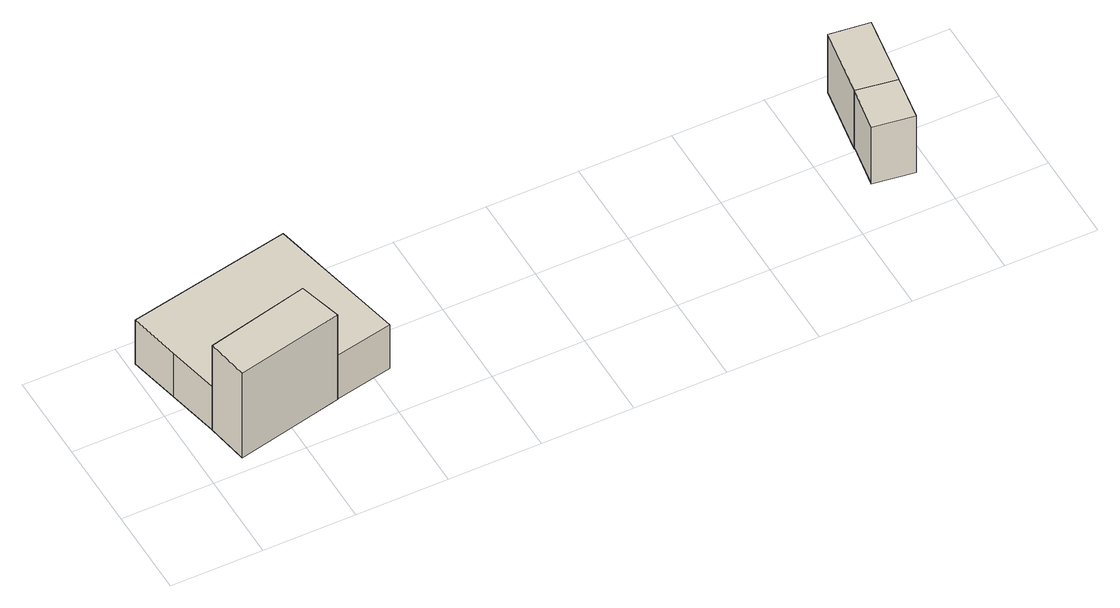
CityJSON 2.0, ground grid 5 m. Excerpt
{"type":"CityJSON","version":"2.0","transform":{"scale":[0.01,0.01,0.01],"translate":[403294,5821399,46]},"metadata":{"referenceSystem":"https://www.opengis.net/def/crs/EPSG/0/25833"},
"CityObjects":{
"building1":{"type":"Building","attributes":{"Gemeindeschluessel":"11000010","BezugspunktDach":"2200","function":"51009_1610","measuredHeight":5.82,"storeysAboveGround":0},"address":[{"country":"Germany","locality":"Berlin"}],"geometry":[{"type":"Solid","lod":"1","boundaries":[[[[0,1,2,3]],[[4,5,6,7]],[[4,7,3,2]],[[5,4,2,1]],[[6,5,1,0]],[[7,6,0,3]]]]}]},
"building2":{"type":"Building","attributes":{"Gemeindeschluessel":"11000010","BezugspunktDach":"2200","function":"31001_1010","measuredHeight":5.94,"storeysAboveGround":1},"address":[{"country":"Germany","locality":"Berlin","thoroughfareNumber":"65","thoroughfareName":"Siegmarstraße"}],"geometry":[{"type":"Solid","lod":"1","boundaries":[[[[8,9,10,11,12,13,14,15]],[[16,17,18,19,20,21,22,23]],[[16,23,15,14]],[[17,16,14,13]],[[18,17,13,12]],[[19,18,12,11]],[[20,19,11,10]],[[21,20,10,9]],[[22,21,9,8]],[[23,22,8,15]]]]}]},
"building3":{"type":"Building","attributes":{"Gemeindeschluessel":"11000010","BezugspunktDach":"2200","function":"51009_1610","measuredHeight":3.9,"storeysAboveGround":0},"address":[{"country":"Germany","locality":"Berlin"}],"geometry":[{"type":"Solid","lod":"1","boundaries":[[[[24,25,26,27]],[[28,29,30,31]],[[28,31,27,26]],[[29,28,26,25]],[[30,29,25,24]],[[31,30,24,27]]]]}]},
"building4":{"type":"Building","attributes":{"Gemeindeschluessel":"11000010","BezugspunktDach":"2200","function":"31001_2000","measuredHeight":4.02,"storeysAboveGround":1},"address":[{"country":"Germany","locality":"Berlin","thoroughfareNumber":"66 (3)","thoroughfareName":"Siegmarstraße"}],"geometry":[{"type":"Solid","lod":"1","boundaries":[[[[25,32,33,26]],[[34,35,36,37]],[[34,37,26,33]],[[35,34,33,32]],[[36,35,32,25]],[[37,36,25,26]]]]}]}
},
"vertices":[
[164,17,719],[746,147,719],[682,379,719],[124,247,719],[682,379,137],[746,147,137],[164,17,137],[124,247,137],
[64,525,439],[124,247,439],[682,379,439],[746,147,439],[1061,208,439],[950,716,439],[893,977,439],[4,804,439],[893,977,138],[950,716,138],[1061,208,138],[746,147,138],[682,379,138],[124,247,138],[64,525,138],[4,804,138],
[3909,230,461],[3949,481,461],[3727,517,461],[3686,264,461],[3727,517,71],[3949,481,71],[3909,230,71],[3686,264,71],
[4009,875,461],[3790,902,461],[3790,902,59],[4009,875,59],[3949,481,59],[3727,517,59]
]}
